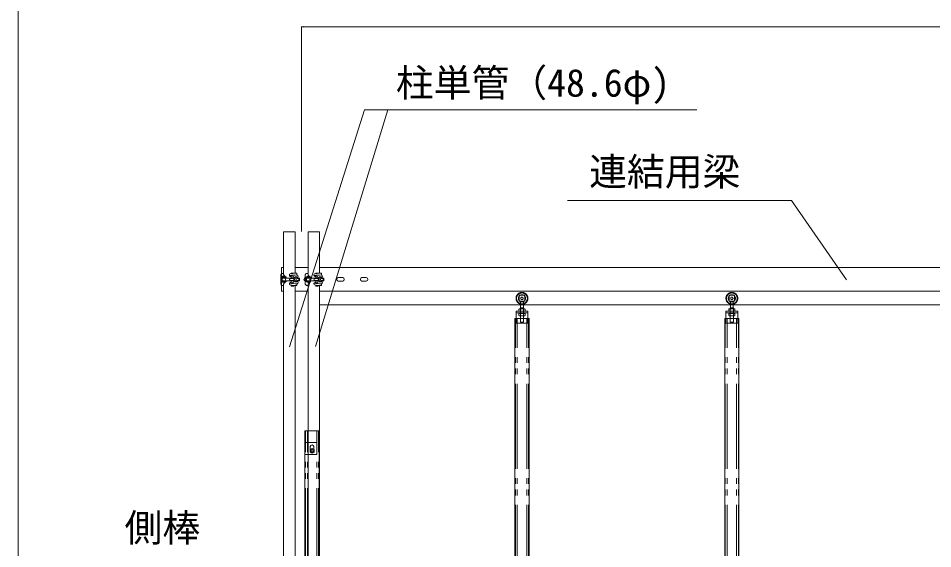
# Model space of a CAD drawing. Units: millimetres, scale not verified. Extents: x -9305 to 9305, y -6415 to 6415.
# Drawn here: x -9305 to -5436, y -420 to 1822 of the extents above; entities that cross this region are included whole.
import ezdxf
from ezdxf.enums import TextEntityAlignment as Align

# ---------------------------------------------------------------- set-up
doc = ezdxf.new("R2010")
doc.units = ezdxf.units.MM
doc.header["$LTSCALE"] = 40
doc.linetypes.add('DOUBLE_CHAIN2', pattern=[12.8, 9, -1, 0.6, -0.6, 0.6, -1])
for name, color, linetype, lineweight in [('0-0_0', 7, 'Continuous', 9), ('0-5_CLG-90', 7, 'Continuous', 9), ('0-9_TEXT', 7, 'Continuous', 9), ('0-D_寸法', 134, 'Continuous', 9)]:
    doc.layers.add(name, color=color, linetype=linetype, lineweight=lineweight)
doc.styles.add('ＭＳ ゴシック', font='')
doc.styles.get('ＭＳ ゴシック').set_extended_font_data('MS Gothic')

msp = doc.modelspace()

# ---------------------------------------------------------------- linework, layer by layer
at = {"layer": '0-0_0'}
msp.add_line((-9304.61, 6414.98), (-9304.61, -6414.98), dxfattribs=at)
at = {"layer": '0-5_CLG-90'}
for p, q in [((-8133.56, 919.65), (-8133.56, 744.7)), ((-8030.2, 919.65), (-8030.2, 744.7)), ((-8193.63, 738.31), (-8193.63, 698.71)), ((-8191.63, 768.51), (-8182.16, 768.51)), ((-8191.63, 768.51), (-8191.63, 668.51)), ((-8182.63, 743.81), (-8188.13, 743.81)), ((-8157.55, 737.21), (-8157.55, 735.35)), ((-8133.56, 768.51), (-8078.8, 768.51)), ((-8125.65, 744.64), (-8125.65, 737.38)), ((-8090.26, 738.31), (-8090.26, 698.71)), ((-8079.26, 743.81), (-8084.76, 743.81)), ((-8054.18, 737.21), (-8054.18, 735.35)), ((-8030.2, 768.51), (-4497.58, 768.51)), ((-8022.28, 744.64), (-8022.28, 737.38)), ((-8193.35, 725.86), (-8174.38, 725.86)), ((-8193.35, 711.16), (-8174.38, 711.16)), ((-8190.11, 713), (-8190.11, 724.02)), ((-8171.63, 729.51), (-8189.24, 728.63)), ((-8189.24, 708.39), (-8171.63, 707.51)), ((-8171.46, 726), (-8189.07, 725.12)), ((-8189.07, 711.91), (-8171.46, 711.03)), ((-8188.46, 713), (-8188.46, 724.02)), ((-8138.12, 724.02), (-8188.46, 724.02)), ((-8138.05, 713), (-8188.46, 713)), ((-8184.28, 729.32), (-8184.28, 728.88)), ((-8184.28, 724.01), (-8184.28, 725.35)), ((-8184.28, 711.67), (-8184.28, 713.01)), ((-8184.28, 707.7), (-8184.28, 708.14)), ((-8177.68, 724.01), (-8177.68, 725.68)), ((-8177.68, 711.34), (-8177.68, 713.01)), ((-8177.68, 707.7), (-8177.68, 707.81)), ((-8171.46, 726), (-8171.63, 729.51)), ((-8171.63, 707.51), (-8171.46, 711.03)), ((-8157.55, 699.81), (-8157.55, 701.67)), ((-8156.3, 722.91), (-8138.29, 722.91)), ((-8155.38, 724.01), (-8156.26, 722.9)), ((-8155.38, 713), (-8156.26, 714.11)), ((-8156.26, 714.11), (-8138.24, 714.11)), ((-8144.26, 732.67), (-8155.73, 734.69)), ((-8151.45, 703.08), (-8155.73, 702.33)), ((-8149.63, 730.27), (-8153.91, 731.02)), ((-8149.63, 706.76), (-8153.91, 706)), ((-8144.26, 704.35), (-8151.45, 703.08)), ((-8149.63, 731.77), (-8149.63, 725.11)), ((-8149.63, 725.11), (-8138.8, 725.11)), ((-8149.63, 705.25), (-8149.63, 711.91)), ((-8149.63, 711.91), (-8138.8, 711.91)), ((-8138.8, 725.11), (-8138.8, 726.2)), ((-8138.8, 711.91), (-8138.8, 710.82)), ((-8136.9, 713.05), (-8130.16, 713.03)), ((-8136.84, 724.01), (-8130.16, 724.03)), ((-8127.16, 729.5), (-8135.24, 729.52)), ((-8135.24, 707.52), (-8127.16, 707.52)), ((-8127.16, 729.5), (-8125.83, 727.62)), ((-8127.16, 707.5), (-8125.83, 709.41)), ((-8126.63, 722.91), (-8115.76, 722.91)), ((-8126.63, 714.11), (-8115.76, 714.11)), ((-8125.76, 724.01), (-8116.55, 724.01)), ((-8125.76, 713.01), (-8116.55, 713.01)), ((-8125.65, 692.38), (-8125.65, 699.66)), ((-8117.61, 722.91), (-8117.61, 714.11)), ((-8116.55, 724.01), (-8115.49, 722.53)), ((-8116.55, 724.01), (-8116.55, 713.01)), ((-8116.55, 713.01), (-8115.49, 714.49)), ((-8115.49, 722.53), (-8115.49, 714.49)), ((-8089.98, 725.86), (-8071.02, 725.86)), ((-8089.98, 711.16), (-8071.02, 711.16)), ((-8086.74, 713), (-8086.74, 724.02)), ((-8068.26, 729.51), (-8085.88, 728.63)), ((-8085.88, 708.39), (-8068.26, 707.51)), ((-8068.09, 726), (-8085.7, 725.12)), ((-8085.7, 711.91), (-8068.09, 711.03)), ((-8085.09, 713), (-8085.09, 724.02)), ((-8034.76, 724.02), (-8085.09, 724.02)), ((-8034.68, 713), (-8085.09, 713)), ((-8080.91, 729.32), (-8080.91, 728.88)), ((-8080.91, 724.01), (-8080.91, 725.35)), ((-8080.91, 711.67), (-8080.91, 713.01)), ((-8080.91, 707.7), (-8080.91, 708.14)), ((-8074.31, 724.01), (-8074.31, 725.68)), ((-8074.31, 711.34), (-8074.31, 713.01)), ((-8074.31, 707.7), (-8074.31, 707.81)), ((-8068.09, 726), (-8068.26, 729.51)), ((-8068.26, 707.51), (-8068.09, 711.03)), ((-8054.18, 699.81), (-8054.18, 701.67)), ((-8052.94, 722.91), (-8034.92, 722.91)), ((-8052.01, 724.01), (-8052.88, 722.9)), ((-8052.01, 713), (-8052.88, 714.11)), ((-8052.88, 714.11), (-8034.86, 714.11)), ((-8040.89, 732.67), (-8052.36, 734.69)), ((-8048.08, 703.08), (-8052.36, 702.33)), ((-8046.26, 730.27), (-8050.54, 731.02)), ((-8046.26, 706.76), (-8050.54, 706)), ((-8040.89, 704.35), (-8048.08, 703.08)), ((-8046.26, 731.77), (-8046.26, 725.11)), ((-8046.26, 725.11), (-8035.43, 725.11)), ((-8046.26, 705.25), (-8046.26, 711.91)), ((-8046.26, 711.91), (-8035.43, 711.91)), ((-8035.43, 725.11), (-8035.43, 726.2)), ((-8035.43, 711.91), (-8035.43, 710.82)), ((-8033.53, 713.05), (-8026.8, 713.03)), ((-8033.48, 724.01), (-8026.8, 724.03)), ((-8023.79, 729.5), (-8031.87, 729.52)), ((-8031.87, 707.52), (-8023.8, 707.52)), ((-8023.79, 729.5), (-8022.46, 727.62)), ((-8023.79, 707.5), (-8022.46, 709.41)), ((-8023.26, 722.91), (-8012.4, 722.91)), ((-8023.26, 714.11), (-8012.4, 714.11)), ((-8022.4, 724.01), (-8013.18, 724.01)), ((-8022.4, 713.01), (-8013.18, 713.01)), ((-8022.28, 692.38), (-8022.28, 699.66)), ((-8014.24, 722.91), (-8014.24, 714.11)), ((-8013.18, 724.01), (-8012.12, 722.53)), ((-8013.18, 724.01), (-8013.18, 713.01)), ((-8013.18, 713.01), (-8012.12, 714.49)), ((-8012.12, 722.53), (-8012.12, 714.49)), ((-7951.11, 725.86), (-7932.14, 725.86)), ((-7951.11, 711.16), (-7932.14, 711.16)), ((-7851.11, 725.86), (-7832.14, 725.86)), ((-7851.11, 711.16), (-7832.14, 711.16)), ((-8182.16, 668.51), (-8191.63, 668.51)), ((-8188.13, 693.21), (-8182.63, 693.21)), ((-8182.16, 693.21), (-8182.16, -3741.44)), ((-8138.63, 691.28), (-8138.63, 692.65)), ((-8133.56, 692.32), (-8133.56, -3741.44)), ((-8078.8, 668.51), (-8133.56, 668.51)), ((-8084.76, 693.21), (-8079.26, 693.21)), ((-8078.8, 693.21), (-8078.8, -3741.44)), ((-8035.26, 691.28), (-8035.26, 692.65)), ((-8030.2, 692.32), (-8030.2, -3741.44)), ((1008.35, 668.51), (-8030.2, 668.51)), ((-8030.2, 611.51), (-7848.63, 611.51)), ((-7848.63, 611.51), (665.35, 611.51)), ((-7186.63, 591.48), (-7186.63, 583.48)), ((-7162.63, 593.48), (-7184.63, 593.48)), ((-7180.13, 598.3), (-7167.13, 598.3)), ((-7180.13, 598.3), (-7180.13, 583.48)), ((-7179.88, 598.3), (-7179.88, 614.1)), ((-7167.38, 598.3), (-7167.38, 614.1)), ((-7167.13, 598.3), (-7167.13, 583.48)), ((-7160.63, 583.48), (-7160.63, 591.48)), ((-6298.63, 591.48), (-6298.63, 583.48)), ((-6274.63, 593.48), (-6296.63, 593.48)), ((-6292.13, 598.3), (-6279.13, 598.3)), ((-6292.13, 598.3), (-6292.13, 583.48)), ((-6291.88, 598.3), (-6291.88, 614.1)), ((-6279.38, 598.3), (-6279.38, 614.1)), ((-6279.13, 598.3), (-6279.13, 583.48)), ((-6272.63, 583.48), (-6272.63, 591.48)), ((-7203.63, -3666.31), (-7203.63, 553.48)), ((-7203.63, 553.48), (-7198.63, 553.48)), ((-7148.63, 553.48), (-7143.63, 553.48)), ((-7143.63, -3666.31), (-7143.63, 553.48)), ((-6315.63, -3666.31), (-6315.63, 553.48)), ((-6315.63, 553.48), (-6310.63, 553.48)), ((-6260.63, 553.48), (-6255.63, 553.48)), ((-6255.63, -3666.31), (-6255.63, 553.48)), ((-8091.63, -3596.31), (-8091.63, 78.51)), ((-8031.63, -3596.49), (-8031.63, 78.51)), ((-8069.13, 11.51), (-8069.13, -1)), ((-8054.13, 11.51), (-8054.13, -1))]:
    msp.add_line(p, q, dxfattribs=at)
at = {"layer": '0-5_CLG-90', "linetype": 'DOUBLE_CHAIN2'}
for p, q in [((-7185.13, 651.3), (-7185.13, 626.3)), ((-7185.13, 626.3), (-7162.13, 626.3)), ((-7179.88, 614.1), (-7179.88, 626.3)), ((-7167.38, 614.1), (-7167.38, 626.3)), ((-6297.13, 651.3), (-6297.13, 626.3)), ((-6297.13, 626.3), (-6274.13, 626.3)), ((-6291.88, 614.1), (-6291.88, 626.3)), ((-6279.38, 614.1), (-6279.38, 626.3)), ((-7180.13, 538.3), (-7180.13, 583.48)), ((-7167.13, 538.3), (-7167.13, 583.48)), ((-6292.13, 538.3), (-6292.13, 583.48)), ((-6279.13, 538.3), (-6279.13, 583.48)), ((-7201.33, -3666.31), (-7201.33, 553.48)), ((-7198.63, 577.48), (-7148.63, 577.48)), ((-7198.63, 553.48), (-7148.63, 553.48)), ((-7193.63, -3666.31), (-7193.63, 553.48)), ((-7186.63, 577.48), (-7186.63, 567)), ((-7160.63, 575), (-7186.63, 575)), ((-7184.63, 565), (-7162.63, 565)), ((-7160.63, 567), (-7160.63, 577.48)), ((-7153.63, -3666.31), (-7153.63, 553.48)), ((-7145.93, -3666.31), (-7145.93, 553.48)), ((-6313.33, -3666.31), (-6313.33, 553.48)), ((-6310.63, 577.48), (-6260.63, 577.48)), ((-6310.63, 553.48), (-6260.63, 553.48)), ((-6305.63, -3666.31), (-6305.63, 553.48)), ((-6298.63, 577.48), (-6298.63, 567)), ((-6272.63, 575), (-6298.63, 575)), ((-6296.63, 565), (-6274.63, 565)), ((-6272.63, 567), (-6272.63, 577.48)), ((-6265.63, -3666.31), (-6265.63, 553.48)), ((-6257.93, -3666.31), (-6257.93, 553.48)), ((-7180.13, 538.3), (-7167.13, 538.3)), ((-6292.13, 538.3), (-6279.13, 538.3)), ((-8031.63, 78.51), (-8091.63, 78.51)), ((-8089.33, -3596.31), (-8089.33, 78.51)), ((-8081.63, -3596.31), (-8081.63, 78.51)), ((-8041.63, -3596.31), (-8041.63, 78.51)), ((-8033.93, -3596.31), (-8033.93, 78.51))]:
    msp.add_line(p, q, dxfattribs=at)
at = {"layer": '0-5_CLG-90'}
for points in [[(-8182.16, 743.81), (-8182.16, 919.65), (-8133.56, 919.65)], [(-8078.8, 743.81), (-8078.8, 919.65), (-8030.2, 919.65)], [(-8143.28, 743.81), (-8149.63, 743.81), (-8148.53, 744.91), (-8139.73, 744.91), (-8138.78, 744.36)], [(-8039.92, 743.81), (-8046.26, 743.81), (-8045.16, 744.91), (-8036.36, 744.91), (-8035.41, 744.36)], [(-8143.28, 693.21), (-8148.81, 693.21), (-8149.63, 692.38), (-8149.63, 691.28), (-8148.81, 690.46), (-8139.46, 690.46), (-8138.63, 691.28)], [(-8039.92, 693.21), (-8045.44, 693.21), (-8046.26, 692.38), (-8046.26, 691.28), (-8045.44, 690.46), (-8036.09, 690.46), (-8035.26, 691.28)], [(-8091.63, -21.49), (-8041.63, -21.49), (-8041.63, 28.51), (-8091.63, 28.51)]]:
    msp.add_lwpolyline(points, dxfattribs=at)
for points in [[(-8175.48, 731.24), (-8175.48, 730.14), (-8176.31, 729.32), (-8185.66, 729.32), (-8186.48, 730.14), (-8186.48, 731.24), (-8185.66, 732.07), (-8176.31, 732.07)], [(-8175.48, 707.43), (-8175.48, 707.7), (-8186.48, 707.7), (-8186.48, 707.43), (-8185.66, 706.6), (-8176.31, 706.6)], [(-8072.11, 731.24), (-8072.11, 730.14), (-8072.94, 729.32), (-8082.29, 729.32), (-8083.11, 730.14), (-8083.11, 731.24), (-8082.29, 732.07), (-8072.94, 732.07)], [(-8072.11, 707.43), (-8072.11, 707.7), (-8083.11, 707.7), (-8083.11, 707.43), (-8082.29, 706.6), (-8072.94, 706.6)], [(-7148.63, 533.48), (-7198.63, 533.48), (-7198.63, 583.48), (-7148.63, 583.48)], [(-6260.63, 533.48), (-6310.63, 533.48), (-6310.63, 583.48), (-6260.63, 583.48)], [(-8070.13, -11.4), (-8070.13, -1.58), (-8061.63, 3.32), (-8053.13, -1.58), (-8053.13, -11.4), (-8061.63, -16.3)]]:
    msp.add_lwpolyline(points, close=True, dxfattribs=at)
at = {"layer": '0-5_CLG-90', "linetype": 'DOUBLE_CHAIN2'}
for points in [[(-7185.13, 651.3), (-7162.13, 651.3), (-7162.13, 626.3)], [(-6297.13, 651.3), (-6274.13, 651.3), (-6274.13, 626.3)]]:
    msp.add_lwpolyline(points, dxfattribs=at)
for centre, radius in [((-7173.63, 638.3), 25), ((-7173.63, 638.3), 23), ((-6285.63, 638.3), 25), ((-6285.63, 638.3), 23), ((-7173.63, 638.3), 15), ((-7173.63, 638.3), 5), ((-6285.63, 638.3), 15), ((-6285.63, 638.3), 5)]:
    msp.add_circle(centre, radius, dxfattribs=at)
at = {"layer": '0-5_CLG-90'}
for radius in [8.5, 5, 5, 4.19]:
    msp.add_circle((-8061.63, -6.49), radius, dxfattribs=at)
for centre, radius, start, end in [((-8188.13, 738.31), 5.5, 90, 180), ((-8168.84, 743.04), 13.81, 176.794, 258.343), ((-8153.15, 737.21), 4.4, 99.411, 180), ((-8155.35, 736.86), 2.2, 180, 260.017), ((-8153.15, 735.35), 4.4, 180, 260.017), ((-8077.35, -302.9), 1041.39, 92.659, 94.388), ((-8130.35, 656.1), 88.66, 86.966, 105.577), ((-8125.1, 737.38), 0.552, 180, 253.628), ((-8126.99, 730.96), 6.13, 0.612, 73.628), ((-8084.76, 738.31), 5.5, 90, 180), ((-8065.47, 743.04), 13.81, 176.794, 258.343), ((-8049.78, 737.21), 4.4, 99.411, 180), ((-8051.98, 736.86), 2.2, 180, 260.017), ((-8049.78, 735.35), 4.4, 180, 260.017), ((-7973.98, -302.9), 1041.39, 92.659, 94.388), ((-8026.98, 656.1), 88.66, 86.966, 105.577), ((-8021.73, 737.38), 0.552, 180, 253.628), ((-8023.62, 730.96), 6.13, 0.612, 73.628), ((-8189.01, 724.02), 4.62, 92.862, 180), ((-8189.01, 713), 4.62, 180, 267.138), ((-8188.13, 698.71), 5.5, 180, 270), ((-8189.01, 724.02), 1.1, 92.862, 180), ((-8189.01, 713), 1.1, 180, 267.138), ((-8168.84, 693.98), 13.81, 101.657, 183.206), ((-8162.89, 718.51), 11.28, 150.771, 209.229), ((-8153.15, 701.67), 4.4, 99.983, 180), ((-8155.35, 700.16), 2.2, 99.983, 180), ((-8153.15, 699.81), 4.4, 180, 260.589), ((-8125.53, 718.68), 31.06, 172.183, 188.468), ((-8118.12, 972.33), 272.78, 261.986, 268.416), ((-8124.84, 718.68), 31.06, 170.12, 190.535), ((-8151.83, 731.77), 2.2, 0, 80.017), ((-8151.83, 705.25), 2.2, 279.983, 0), ((-8145.4, 726.17), 6.6, 0.278, 80.017), ((-8145.4, 710.85), 6.6, 279.983, 359.722), ((-8107.49, 718.68), 31.06, 166.425, 193.588), ((-8146.79, 718.58), 11.33, 330.761, 28.637), ((-8140.01, 707.78), 6.12, 357.566, 59.463), ((-8141.71, 730.16), 7.84, 308.389, 355.348), ((-8136.28, 706.13), 9.22, 8.566, 48.462), ((-8145.82, 718.53), 16.6, 340.649, 19.351), ((-8138.74, 732.16), 11.88, 316.626, 347.111), ((-8125.1, 699.66), 0.552, 106.372, 180), ((-8126.99, 706.06), 6.13, 286.372, 359.388), ((-8128.48, 731.47), 7.64, 298.813, 356.622), ((-8128.48, 705.55), 7.64, 3.378, 61.187), ((-8088.5, 718.51), 7.5, 101.415, 258.585), ((-8085.64, 724.02), 4.62, 92.862, 180), ((-8085.64, 713), 4.62, 180, 267.138), ((-8084.76, 698.71), 5.5, 180, 270), ((-8085.64, 724.02), 1.1, 92.862, 180), ((-8085.64, 713), 1.1, 180, 267.138), ((-8065.47, 693.98), 13.81, 101.657, 183.206), ((-8059.52, 718.51), 11.28, 150.771, 209.229), ((-8049.78, 701.67), 4.4, 99.983, 180), ((-8051.98, 700.16), 2.2, 99.983, 180), ((-8049.78, 699.81), 4.4, 180, 260.589), ((-8022.16, 718.68), 31.06, 172.183, 188.468), ((-8014.74, 972.33), 272.78, 261.986, 268.416), ((-8021.47, 718.68), 31.06, 170.12, 190.535), ((-8048.46, 731.77), 2.2, 0, 80.017), ((-8048.46, 705.25), 2.2, 279.983, 0), ((-8042.03, 726.17), 6.6, 0.278, 80.017), ((-8042.03, 710.85), 6.6, 279.983, 359.722), ((-8004.12, 718.68), 31.06, 166.425, 193.588), ((-8043.42, 718.58), 11.33, 330.761, 28.637), ((-8036.64, 707.78), 6.12, 357.566, 59.463), ((-8038.34, 730.16), 7.84, 308.389, 355.348), ((-8042.46, 718.53), 16.6, 340.649, 19.351), ((-8032.91, 706.13), 9.22, 8.566, 48.462), ((-8035.37, 732.16), 11.88, 316.626, 347.111), ((-8021.73, 699.66), 0.552, 106.372, 180), ((-8023.62, 706.06), 6.13, 286.372, 359.388), ((-8025.11, 731.47), 7.64, 298.813, 356.622), ((-8025.11, 705.55), 7.64, 3.378, 61.187), ((-7949.63, 718.51), 7.5, 101.415, 258.585), ((-7933.63, 718.51), 7.5, 281.415, 78.585), ((-7849.63, 718.51), 7.5, 101.415, 258.585), ((-7833.63, 718.51), 7.5, 281.415, 78.585), ((-8130.35, 780.92), 88.66, 254.423, 273.034), ((-8026.98, 780.92), 88.66, 254.423, 273.034), ((-7184.63, 591.48), 2, 90, 180), ((-7162.63, 591.48), 2, 0, 90), ((-6296.63, 591.48), 2, 90, 180), ((-6274.63, 591.48), 2, 0, 90), ((-8061.63, 11.51), 7.5, 0, 180)]:
    msp.add_arc(centre, radius, start, end, dxfattribs=at)
at = {"layer": '0-5_CLG-90', "linetype": 'DOUBLE_CHAIN2'}
for centre, start, end in [((-7184.63, 567), 180, 270), ((-7162.63, 567), 270, 0), ((-6296.63, 567), 180, 270), ((-6274.63, 567), 270, 0)]:
    msp.add_arc(centre, 2, start, end, dxfattribs=at)
at = {"layer": '0-9_TEXT'}
for p, q in [((-8156.98, 433.41), (-7839.67, 1435.84)), ((-8047.55, 434.14), (-7740.68, 1435.84)), ((-7839.67, 1435.84), (-6433.82, 1435.84)), ((-6980.79, 1052.49), (-6032.97, 1052.49)), ((-5799.95, 716.03), (-6032.97, 1052.49))]:
    msp.add_line(p, q, dxfattribs=at)
at = {"layer": '0-D_寸法'}
for p, q in [((-8096.18, 1787.64), (-8106.18, 1785.97)), ((-8106.18, 1785.97), (-8096.18, 1784.3)), ((-8096.18, 1787.64), (-8096.18, 1784.3))]:
    msp.add_line(p, q, dxfattribs=at)
at = {"layer": '0-D_寸法', "color": 7}
for p, q in [((-8106.18, 920.65), (-8106.18, 1786.97)), ((-8096.18, 1785.97), (912.92, 1785.97))]:
    msp.add_line(p, q, dxfattribs=at)

# ---------------------------------------------------------------- texts
at = {"layer": '0-9_TEXT', "style": 'ＭＳ ゴシック'}
for s, p in [('柱単管（48.6φ)', (-7706.98, 1455.59)), ('連結用梁', (-6889.49, 1080.06)), ('側棒', (-8855.05, -425.07))]:
    msp.add_text(s, height=117.3, dxfattribs=at).set_placement(p, align=Align.BOTTOM_LEFT)

doc.saveas('drawing.dxf')
